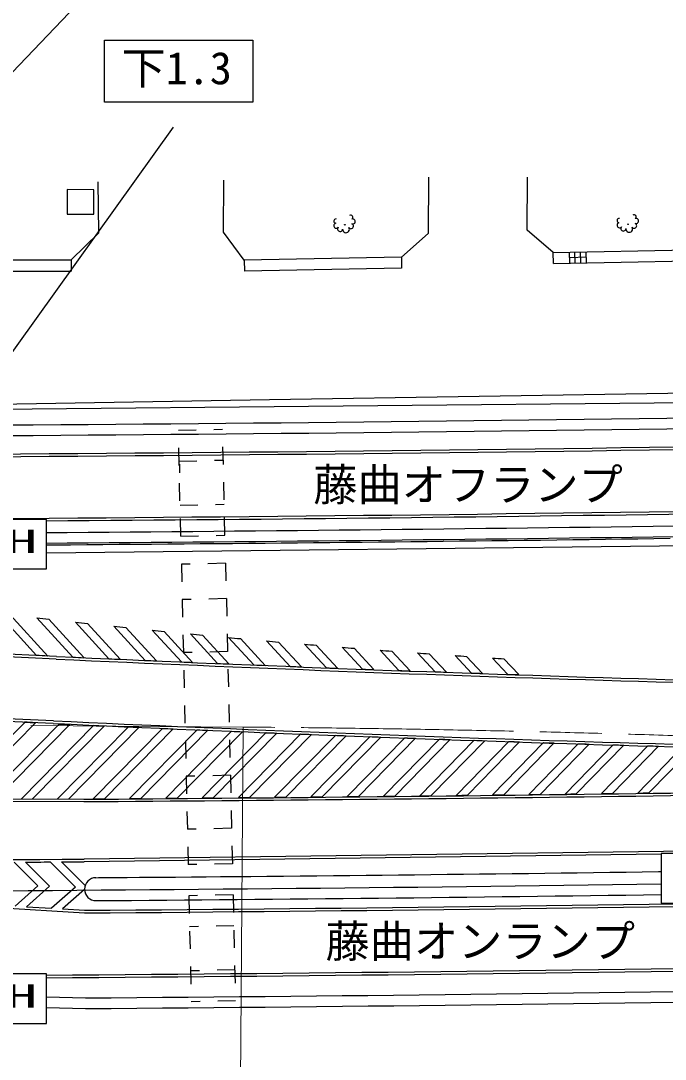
# Model space of a CAD drawing. Units: millimetres, scale not verified. Extents: x 40000 to 680000, y 20000 to 380000.
# Drawn here: x 176729 to 213163, y 267477 to 326234 of the extents above; entities that cross this region are included whole.
import ezdxf
from ezdxf.enums import TextEntityAlignment as Align

# ---------------------------------------------------------------- set-up
doc = ezdxf.new("R2010")
doc.units = ezdxf.units.MM
doc.header["$LTSCALE"] = 1000
doc.linetypes.add('CHAIN', pattern=[18.5, 12, -1.5, 3.5, -1.5])
for name, color, linetype, lineweight in [('M-BGD', 7, 'Continuous', 25), ('M-BMK', 2, 'CHAIN', 13), ('M-BMK-OTRS', 5, 'Continuous', 25), ('M-STR-HTXT', 7, 'Continuous', 13), ('M-STR-STR1', 1, 'Continuous', 25), ('M-STR-STRC', 7, 'Continuous', 25)]:
    doc.layers.add(name, color=color, linetype=linetype, lineweight=lineweight)
doc.layers.add('M-BMK-HTXT', color=7, linetype='Continuous')
doc.styles.add('ＭＳ ゴシック', font='')
doc.styles.get('ＭＳ ゴシック').set_extended_font_data('MS Gothic')

msp = doc.modelspace()

# ---------------------------------------------------------------- linework, layer by layer
at = {"layer": 'M-BGD'}
for p, q in [((199784, 317385), (199762, 314195)), ((205351, 314393), (205371, 317383)), ((181146, 314239), (181098, 317118)), ((188195, 314273), (188215, 317220)), ((179357, 316687), (179347, 315299)), ((180861, 316677), (179357, 316687)), ((180851, 315288), (180861, 316677)), ((179347, 315299), (180851, 315288)), ((206837, 313123), (205351, 314393)), ((179584, 312699), (181146, 314239)), ((189365, 312692), (188195, 314273)), ((199762, 314195), (198258, 312867)), ((206837, 313123), (215494, 313301)), ((173901, 312702), (179584, 312699)), ((179584, 312699), (179584, 312069)), ((198258, 312867), (189365, 312692)), ((189365, 312692), (189377, 312062)), ((198258, 312867), (198254, 312237)), ((206850, 312494), (206837, 313123)), ((206850, 312494), (215738, 312675)), ((207776, 312513), (207756, 313142)), ((208687, 312859), (207766, 312830)), ((208081, 312519), (208061, 313148)), ((208386, 312525), (208366, 313155)), ((208677, 313161), (208697, 312531)), ((173316, 312073), (179584, 312069)), ((198254, 312237), (189377, 312062)), ((234688, 305486), (190793, 304783)), ((190793, 304783), (139865, 303934)), ((185639, 303071), (186638, 303093)), ((187638, 303116), (188138, 303127)), ((185683, 301071), (185661, 302071)), ((188183, 301127), (188160, 302127)), ((185678, 301321), (186678, 301344)), ((185723, 300652), (185718, 301152)), ((187677, 301366), (188177, 301377)), ((185728, 299072), (185706, 300072)), ((188227, 299128), (188205, 300128)), ((185734, 298822), (186733, 298844)), ((187733, 298867), (188233, 298878)), ((185773, 297072), (185750, 298072)), ((188272, 297128), (188250, 298128)), ((178176, 296137), (242418, 296844)), ((185773, 297072), (186773, 297095)), ((187772, 297117), (188272, 297128)), ((186309, 295493), (185809, 295482)), ((185809, 295482), (185831, 294482)), ((188308, 295538), (187308, 295516)), ((188308, 295538), (188331, 294538)), ((186354, 293494), (185854, 293482)), ((185854, 293482), (185876, 292483)), ((188353, 293539), (187353, 293516)), ((188353, 293539), (188376, 292539)), ((185899, 291483), (185921, 290483)), ((188398, 291539), (188420, 290539)), ((186421, 290494), (185921, 290483)), ((188420, 290539), (187421, 290517)), ((185944, 289483), (185966, 288484)), ((188443, 289540), (188465, 288540)), ((185988, 287484), (186011, 286484)), ((188488, 287540), (188510, 286540)), ((186033, 285484), (186056, 284485)), ((188533, 285541), (188555, 284541)), ((186578, 283496), (186078, 283485)), ((186078, 283485), (186101, 282485)), ((188578, 283541), (187578, 283519)), ((188578, 283541), (188600, 282541)), ((186123, 281485), (186146, 280486)), ((188623, 281542), (188645, 280542)), ((186645, 280497), (186146, 280486)), ((188645, 280542), (187645, 280519)), ((186168, 279486), (186191, 278486)), ((188667, 279542), (188690, 278542)), ((188690, 278542), (187690, 278520)), ((186690, 278497), (186191, 278486)), ((198991, 277918), (199909, 277929)), ((199909, 277929), (200829, 277939)), ((200829, 277939), (201750, 277950)), ((201750, 277950), (202672, 277961)), ((202672, 277961), (203593, 277972)), ((203593, 277972), (204514, 277983)), ((204514, 277983), (205434, 277994)), ((205434, 277994), (206353, 278006)), ((206353, 278006), (207272, 278017)), ((207272, 278017), (208191, 278029)), ((208191, 278029), (209110, 278041)), ((209110, 278041), (210030, 278053)), ((210030, 278053), (210950, 278066)), ((210950, 278066), (211869, 278078)), ((211869, 278078), (212789, 278091)), ((212789, 278091), (212930, 278093)), ((180979, 277750), (181124, 277751)), ((181124, 277751), (181513, 277754)), ((181513, 277754), (182075, 277759)), ((182075, 277759), (182740, 277764)), ((182740, 277764), (183438, 277769)), ((183438, 277769), (184445, 277777)), ((184445, 277777), (185475, 277786)), ((185475, 277786), (186382, 277793)), ((186382, 277793), (187216, 277801)), ((187216, 277801), (188024, 277808)), ((188024, 277808), (188853, 277816)), ((188853, 277816), (189729, 277824)), ((189729, 277824), (190643, 277832)), ((190643, 277832), (191580, 277841)), ((191580, 277841), (192529, 277851)), ((192529, 277851), (193476, 277860)), ((193476, 277860), (194412, 277869)), ((194412, 277869), (195336, 277879)), ((195336, 277879), (196253, 277889)), ((196253, 277889), (197165, 277898)), ((197165, 277898), (198077, 277908)), ((198077, 277908), (198991, 277918)), ((188728, 276781), (187728, 276759)), ((188728, 276781), (188751, 275782)), ((186728, 276736), (186229, 276725)), ((186229, 276725), (186251, 275725)), ((186768, 274986), (186268, 274975)), ((188768, 275032), (187768, 275009)), ((186274, 274725), (186297, 273725)), ((188773, 274782), (188796, 273782)), ((186319, 272726), (186342, 271726)), ((188819, 272782), (188842, 271783)), ((186825, 272487), (186325, 272476)), ((188824, 272533), (187825, 272510)), ((178176, 271004), (180379, 270945)), ((186865, 270738), (186365, 270726)), ((188864, 270783), (187864, 270760))]:
    msp.add_line(p, q, dxfattribs=at)
for centre in [(195047, 314695), (211062, 314721)]:
    msp.add_circle(centre, 19.3, dxfattribs=at)
for centre, radius, start, end in [((194545, 314899), 121, 84.41498, 264.41488), ((195387, 315116), 121, 304.41488, 124.41488), ((195496, 314879), 143, 249.41488, 106.28468), ((210561, 314926), 121, 84.41498, 264.41488), ((211403, 315142), 121, 304.41488, 124.41488), ((211512, 314905), 143, 249.41488, 106.28468), ((194565, 314640), 143, 102.54488, 319.41488), ((194781, 314454), 143, 139.41488, 356.28468), ((195115, 314431), 191, 175.97998, 32.84988), ((195396, 314612), 143, 212.54488, 69.41488), ((210581, 314666), 143, 102.54488, 319.41488), ((210797, 314480), 143, 139.41488, 356.28468), ((211130, 314458), 191, 175.97998, 32.84988), ((211411, 314638), 143, 212.54488, 69.41488), ((143234, 5285708), 4983050, 270.12456, 271.27081), ((143234, 5285708), 4988550, 270.40132, 271.27081), ((180983, 277100), 650, 90.42444, 270.42444), ((143235, 5285902), 5009594, 270.43175, 270.79714), ((143235, 5285902), 5015094, 270.42436, 271.48641)]:
    msp.add_arc(centre, radius, start, end, dxfattribs=at)
at = {"layer": 'M-BMK'}
msp.add_line((189295, 286270), (131115, 286706), dxfattribs=at)
msp.add_arc((181794, -713702), 1000000, 87.63427, 89.57022, dxfattribs=at)
at = {"layer": 'M-BMK-OTRS'}
msp.add_line((139865, 303916), (264973, 305128), dxfattribs=at)
at = {"layer": 'M-STR-HTXT'}
for p, q in [((159362, 305608), (206550, 355091)), ((189295, 286270), (188920, 236271))]:
    msp.add_line(p, q, dxfattribs=at)
at = {"layer": 'M-STR-STR1'}
for p, q in [((194203, 296718), (195120, 296728)), ((195120, 296728), (196036, 296737)), ((196036, 296737), (196952, 296747)), ((196952, 296747), (197868, 296757)), ((197868, 296757), (198785, 296767)), ((198785, 296767), (199701, 296777)), ((199701, 296777), (200617, 296788)), ((200617, 296788), (201533, 296799)), ((201533, 296799), (202449, 296809)), ((202449, 296809), (203366, 296820)), ((203366, 296820), (204282, 296831)), ((204282, 296831), (205198, 296843)), ((205198, 296843), (206114, 296854)), ((206114, 296854), (207030, 296866)), ((207030, 296866), (207947, 296878)), ((207947, 296878), (208863, 296890)), ((208863, 296890), (209779, 296902)), ((209779, 296902), (210695, 296914)), ((210695, 296914), (211611, 296926)), ((211611, 296926), (212528, 296939)), ((212528, 296939), (213444, 296952)), ((178176, 296580), (178627, 296583)), ((178627, 296583), (179543, 296590)), ((179543, 296590), (180459, 296597)), ((180459, 296597), (181376, 296604)), ((181376, 296604), (182292, 296611)), ((182292, 296611), (183209, 296618)), ((183209, 296618), (184125, 296625)), ((184125, 296625), (185041, 296633)), ((185041, 296633), (185957, 296641)), ((185957, 296641), (186874, 296649)), ((186874, 296649), (187790, 296657)), ((187790, 296657), (188706, 296665)), ((188706, 296665), (189622, 296674)), ((189622, 296674), (190538, 296682)), ((190538, 296682), (191455, 296691)), ((191455, 296691), (192371, 296700)), ((192371, 296700), (193287, 296709)), ((193287, 296709), (194203, 296718)), ((178176, 270405), (180383, 270346)), ((178176, 270404), (180383, 270345))]:
    msp.add_line(p, q, dxfattribs=at)
for centre, radius, start, end in [((143234, 5285708), 4982450, 270.12456, 271.27081), ((143234, 5285708), 4989150, 270.40128, 271.27081), ((143235, 5285902), 5008994, 270.29354, 270.79723), ((143235, 5285902), 5015694, 270.42436, 271.48641)]:
    msp.add_arc(centre, radius, start, end, dxfattribs=at)
at = {"layer": 'M-STR-STRC'}
for p, q in [((181454, 321628), (181454, 325128)), ((181454, 325128), (189854, 325128)), ((189854, 325128), (189854, 321628)), ((189854, 321628), (181454, 321628)), ((185348, 320219), (168188, 296255)), ((175442, 292704), (177616, 290321)), ((176124, 292624), (178252, 290292)), ((177633, 292450), (179664, 290227)), ((178313, 292374), (180300, 290198)), ((179816, 292207), (181713, 290135)), ((180493, 292134), (182349, 290107)), ((181991, 291975), (183761, 290045)), ((182666, 291904), (184397, 290017)), ((184160, 291752), (185810, 289957)), ((184833, 291684), (186446, 289930)), ((186323, 291539), (187859, 289871)), ((186994, 291474), (188495, 289845)), ((188479, 291335), (189908, 289787)), ((189148, 291274), (190544, 289761)), ((190628, 291142), (191957, 289705)), ((191295, 291083), (192593, 289680)), ((192772, 290958), (194006, 289626)), ((193436, 290902), (194642, 289601)), ((194908, 290783), (196055, 289548)), ((195571, 290731), (196691, 289524)), ((197039, 290618), (198104, 289473)), ((197699, 290568), (198740, 289450)), ((199163, 290462), (200154, 289399)), ((199821, 290415), (200790, 289377)), ((201281, 290315), (202203, 289328)), ((201937, 290271), (202839, 289306)), ((203392, 290178), (204252, 289259)), ((204047, 290137), (204888, 289238)), ((176949, 286530), (172709, 282231)), ((177554, 286502), (173337, 282227)), ((178897, 286440), (174737, 282219)), ((179502, 286412), (175365, 282215)), ((180846, 286352), (176764, 282207)), ((181451, 286325), (177392, 282203)), ((182796, 286265), (178791, 282194)), ((183401, 286238), (179418, 282191)), ((184743, 286199), (180820, 282208)), ((185349, 286173), (181456, 282213)), ((186695, 286116), (182872, 282224)), ((187301, 286091), (183508, 282229)), ((188649, 286035), (184925, 282241)), ((189255, 286010), (185561, 282246)), ((190603, 285956), (186977, 282258)), ((191210, 285932), (187613, 282264)), ((192559, 285879), (189030, 282277)), ((193166, 285855), (189665, 282283)), ((194516, 285803), (191082, 282296)), ((195123, 285780), (191718, 282302)), ((196474, 285730), (193135, 282317)), ((197081, 285708), (193770, 282323)), ((198433, 285658), (195187, 282338)), ((199041, 285636), (195823, 282344)), ((200393, 285589), (197239, 282360)), ((201001, 285567), (197875, 282366)), ((202354, 285521), (199292, 282382)), ((202963, 285500), (199928, 282390)), ((204317, 285455), (201344, 282406)), ((204926, 285435), (201980, 282413)), ((206281, 285391), (203397, 282430)), ((206890, 285371), (204032, 282438)), ((208246, 285329), (205449, 282456)), ((208855, 285310), (206085, 282464)), ((210212, 285268), (207501, 282482)), ((210822, 285250), (208137, 282490)), ((212179, 285210), (209554, 282509)), ((212789, 285192), (210190, 282517)), ((214147, 285154), (211606, 282537)), ((214758, 285136), (212242, 282545)), ((67317, 282717), (180291, 282052)), ((67318, 282860), (180295, 282185)), ((242778, 279632), (180317, 278804)), ((176360, 278626), (177701, 277285)), ((176992, 278630), (178357, 277265)), ((178397, 278640), (179816, 277220)), ((179028, 278644), (180350, 277322)), ((212930, 279086), (180318, 278654)), ((140252, 278214), (180340, 275754)), ((177701, 277285), (176412, 276145)), ((178357, 277265), (177047, 276106)), ((179816, 277220), (178459, 276020)), ((180334, 277078), (179094, 275981)), ((177047, 276106), (178459, 276020)), ((179094, 275981), (180349, 275904))]:
    msp.add_line(p, q, dxfattribs=at)
for points in [[(175376, 295219), (178176, 295219), (178176, 298019), (175376, 298019)], [(212930, 276312), (215730, 276312), (215730, 279112), (212930, 279112)], [(175376, 269508), (178176, 269508), (178176, 272308), (175376, 272308)]]:
    msp.add_lwpolyline(points, close=True, dxfattribs=at)
for centre, radius, start, end in [((142366, 5286779), 4985166, 270.11627, 271.30495), ((142366, 5286779), 4985316, 270.11627, 271.30495), ((142366, 5286779), 4988816, 270.11627, 271.30347), ((142366, 5286779), 4988966, 270.41127, 271.30347), ((-147618, -6804116), 7101738, 87.3661, 88.18191), ((-147618, -6804116), 7101888, 87.3661, 87.76711), ((235971, 806527), 517376, 263.52575, 263.60147), ((235971, 806527), 517376, 263.76892, 263.84436), ((235971, 806527), 517376, 264.01124, 264.0864), ((235971, 806527), 517376, 264.25271, 264.32761), ((235971, 806527), 517376, 264.49335, 264.56798), ((-147618, -6804116), 7098238, 87.3661, 88.26432), ((235971, 806527), 517376, 264.73317, 264.80754), ((235971, 806527), 517376, 264.97218, 265.04629), ((235971, 806527), 517376, 265.21039, 265.28425), ((-147618, -6804116), 7098088, 87.3661, 88.26429), ((-147618, -6804116), 7101888, 87.37006, 87.3752), ((271474, 2286213), 1998097, 267.33995, 269.17184), ((235971, 806527), 517376, 265.44781, 265.52141), ((235971, 806527), 517376, 265.68444, 265.7578), ((235971, 806527), 517376, 265.9203, 265.99342), ((235971, 806527), 517376, 266.1554, 266.22828), ((271474, 2286213), 1998247, 267.33995, 269.172), ((270564, 2286255), 1998097, 267.39255, 267.4108), ((270564, 2286255), 1998097, 267.45135, 267.4696), ((270564, 2286255), 1998097, 267.51015, 267.5284), ((270564, 2286255), 1998097, 267.56895, 267.5872), ((270564, 2286255), 1998097, 267.62775, 267.646), ((270564, 2286255), 1998097, 267.68656, 267.7048), ((270564, 2286255), 1998097, 267.74536, 267.76361), ((235971, 806527), 517376, 266.38975, 266.46239), ((270564, 2286255), 1998097, 267.80416, 267.82241), ((270564, 2286255), 1998097, 267.86296, 267.88121), ((270564, 2286255), 1998097, 267.92176, 267.94001), ((270564, 2286255), 1998097, 267.98056, 267.99881), ((270564, 2286255), 1998097, 268.03936, 268.05761), ((270564, 2286255), 1998097, 268.09817, 268.11642), ((-147618, -6804116), 7098088, 87.37432, 87.37921), ((-147968, -6803925), 7097895, 87.37139, 87.37628), ((271472, 2286213), 2001896, 267.34005, 269.17575), ((271473, 2286213), 2001746, 267.34005, 269.17559), ((270564, 2286255), 2001896, 267.37542, 267.39274), ((270667, 2286178), 2001842, 267.37249, 267.38981), ((270564, 2286255), 2001896, 267.43125, 267.44858), ((270667, 2286178), 2001842, 267.42832, 267.44565), ((270564, 2286255), 2001896, 267.48711, 267.50445), ((270564, 2286255), 2001896, 267.54301, 267.56035), ((270564, 2286255), 2001896, 267.59893, 267.61628), ((270564, 2286255), 2001896, 267.65488, 267.67225), ((270564, 2286255), 2001896, 267.71087, 267.72824), ((270564, 2286255), 2001896, 267.76688, 267.78427), ((270564, 2286255), 2001896, 267.82293, 267.84032), ((270564, 2286255), 2001896, 267.87901, 267.89641), ((270564, 2286255), 2001896, 267.93512, 267.95253), ((270564, 2286255), 2001896, 267.99126, 268.00867), ((270564, 2286255), 2001896, 268.04743, 268.06485), ((270564, 2286255), 2001896, 268.10363, 268.12107), ((270564, 2286255), 2001896, 268.15986, 268.17731), ((270564, 2286255), 2001896, 268.21613, 268.23358), ((270564, 2286255), 2001896, 268.27242, 268.28989), ((270564, 2286255), 2001896, 268.32875, 268.34623), ((145021, 5286796), 5004868, 270.4038, 271.11842), ((143665, 5286768), 5004716, 270.41935, 271.13397), ((142765, 5286779), 5004716, 270.43567, 270.44294), ((142765, 5286779), 5004716, 270.45916, 270.46644), ((142765, 5286779), 5004716, 270.48266, 270.48994), ((142765, 5286779), 5004716, 270.50616, 270.51344), ((142765, 5286779), 5004716, 270.52966, 270.53694), ((142765, 5286779), 5004716, 270.55316, 270.56044), ((142765, 5286779), 5004716, 270.57666, 270.58393), ((142765, 5286779), 5004716, 270.60015, 270.60743), ((142765, 5286779), 5004716, 270.62365, 270.63093), ((142765, 5286779), 5004716, 270.64715, 270.65443), ((142765, 5286779), 5004716, 270.67065, 270.67793), ((142765, 5286779), 5004716, 270.69415, 270.70143), ((142765, 5286779), 5004716, 270.71764, 270.72492), ((142765, 5286779), 5004716, 270.74114, 270.74842), ((142765, 5286779), 5004716, 270.76464, 270.77192), ((142765, 5286779), 5004716, 270.78814, 270.79542), ((142765, 5286779), 5008116, 269.97125, 270.42962), ((142765, 5286779), 5008266, 270.39157, 270.40763), ((142765, 5286779), 5008266, 270.41486, 270.42962), ((142765, 5286779), 5011016, 270.42962, 271.49149), ((142765, 5286779), 5011166, 270.42962, 271.49149), ((142765, 5286779), 5014666, 270.40459, 271.49149), ((142765, 5286779), 5014816, 270.40458, 271.49149)]:
    msp.add_arc(centre, radius, start, end, dxfattribs=at)

# ---------------------------------------------------------------- texts
at = {"layer": 'M-BMK-HTXT', "style": 'ＭＳ ゴシック'}
for s, p in [('藤曲オフランプ', (202015, 299989)), ('藤曲オンランプ', (202704, 274155))]:
    msp.add_text(s, height=1833, dxfattribs=at).set_placement(p, align=Align.MIDDLE_CENTER)
at = {"layer": 'M-STR-STRC', "style": 'ＭＳ ゴシック'}
msp.add_text('下1.3', height=1833, dxfattribs=at).set_placement((185541, 322091), align=Align.BOTTOM_CENTER)
at = {"layer": 'M-STR-STRC', "style": 'ＭＳ ゴシック', "width": 2}
for p in [(176776, 295719), (176776, 270008)]:
    msp.add_text('H', height=1320, dxfattribs=at).set_placement(p, align=Align.BOTTOM_CENTER)

doc.saveas('drawing.dxf')
